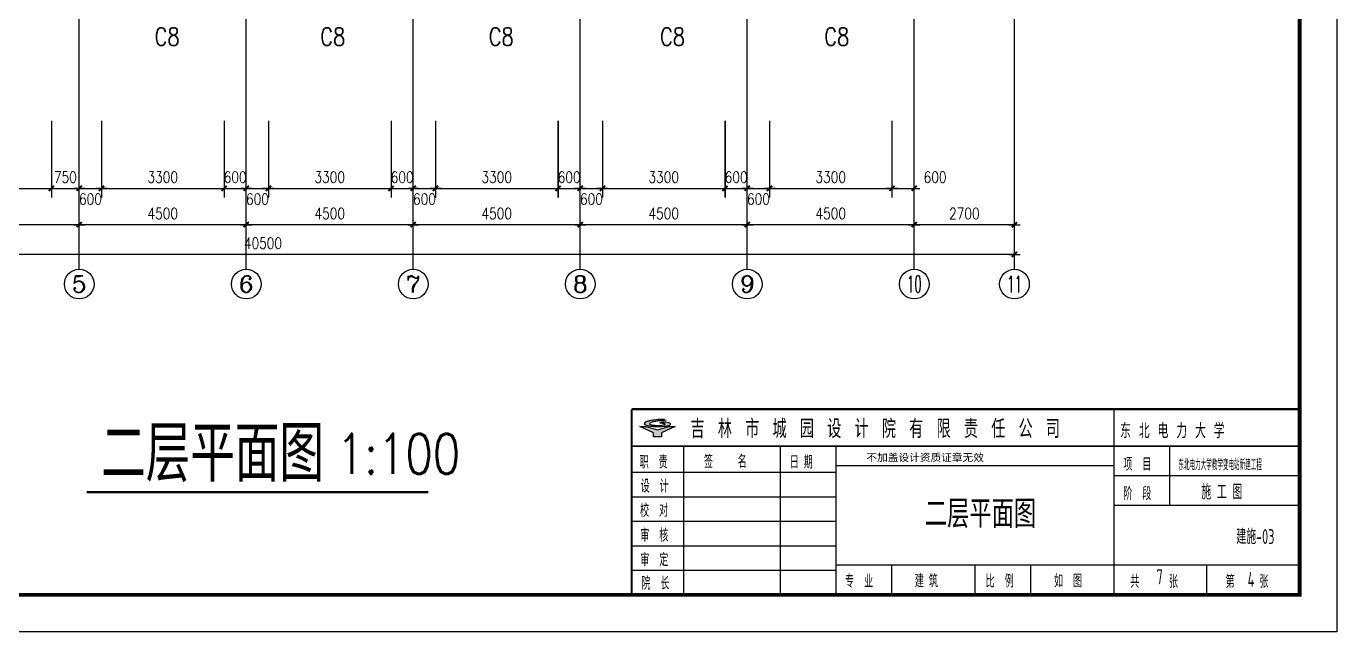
# Model space of a CAD drawing. Extents: x -354 to 59046, y -31184 to 54816.
# Drawn here: x 23731 to 59046, y -30184 to -13862 of the extents above; entities that cross this region are included whole.
import ezdxf
from ezdxf.enums import TextEntityAlignment as Align

# ---------------------------------------------------------------- set-up
doc = ezdxf.new("R2010")
doc.units = 0
doc.header["$LTSCALE"] = 1000
doc.header["$MEASUREMENT"] = 0
doc.layers.get('0').update_dxf_attribs({"linetype": 'CONTINUOUS'})
doc.layers.get('DEFPOINTS').update_dxf_attribs({"linetype": 'CONTINUOUS'})
for name, color, linetype in [('AXIS', 3, 'CONTINUOUS'), ('AXIS_TEXT', 7, 'CONTINUOUS'), ('DOTE', 1, 'CONTINUOUS'), ('PUB_DIM', 3, 'CONTINUOUS'), ('PUB_TEXT', 7, 'CONTINUOUS'), ('PUB_TITLE', 4, 'CONTINUOUS'), ('WALL', 7, 'CONTINUOUS'), ('图层3', 30, 'CONTINUOUS'), ('图层4', 240, 'CONTINUOUS'), ('图框外框__细线', 253, 'CONTINUOUS'), ('尺寸线及数字', 253, 'CONTINUOUS'), ('楼板编号', 7, 'CONTINUOUS')]:
    doc.layers.add(name, color=color, linetype=linetype)
doc.styles.add('_HZTXT', font='txt.shx', dxfattribs={"width": 0.8, "bigfont": 'hztxt.shx'})
doc.styles.add('COMPLEX', font='COMPLEX')
doc.styles.add('DIM_FONT', font='txt.shx', dxfattribs={"width": 0.8, "bigfont": 'hztxt.shx'})
doc.styles.add('HT64F', font='txt.shx', dxfattribs={"width": 0.8, "bigfont": 'ht64f.shx'})
doc.styles.add('线体', font='gbxwxt.shx', dxfattribs={"width": 0.85, "height": 250, "bigfont": 'gbhzfs.shx'})
doc.dimstyles.new('AXIS', dxfattribs={"dimtxt": 300, "dimasz": 1, "dimexe": 250, "dimexo": 300, "dimgap": 150, "dimtad": 1, "dimdec": 0, "dimzin": 0, "dimdsep": 46, "dimtxsty": 'DIM_FONT', "dimblk": '_DIMX', "dimcen": 0.09, "dimse1": 1, "dimse2": 1, "dimclrt": 7, "dimadec": 0, "dimazin": 0, "dimtfac": 1, "dimtdec": 0, "dimtix": 1, "dimtmove": 2, "dimatfit": 3, "dimldrblk": '_DIMX', "dimfxl": 0, "dimtolj": 1, "dimtzin": 0, "dimarcsym": 0})
doc.dimstyles.new('DIMA', dxfattribs={"dimtxt": 300, "dimasz": 1, "dimexe": 250, "dimexo": 300, "dimgap": 150, "dimtad": 1, "dimdec": 0, "dimzin": 0, "dimdsep": 46, "dimtxsty": 'DIM_FONT', "dimblk": '_DIMX', "dimcen": 0.09, "dimse1": 1, "dimclrt": 7, "dimadec": 0, "dimazin": 0, "dimtfac": 1, "dimtdec": 0, "dimtix": 1, "dimtmove": 2, "dimatfit": 3, "dimldrblk": '_DIMX', "dimfxl": 0, "dimtolj": 1, "dimtzin": 0, "dimarcsym": 0})
doc.dimstyles.new('DIMB', dxfattribs={"dimtxt": 300, "dimasz": 1, "dimexe": 250, "dimexo": 300, "dimgap": 150, "dimtad": 1, "dimdec": 0, "dimzin": 0, "dimdsep": 46, "dimtxsty": 'DIM_FONT', "dimblk": '_DIMX', "dimcen": 0.09, "dimse2": 1, "dimclrt": 7, "dimadec": 0, "dimazin": 0, "dimtfac": 1, "dimtdec": 0, "dimtix": 1, "dimtmove": 2, "dimatfit": 3, "dimldrblk": '_DIMX', "dimfxl": 0, "dimtolj": 1, "dimtzin": 0, "dimarcsym": 0})
doc.dimstyles.new('DIMN', dxfattribs={"dimtxt": 300, "dimasz": 1, "dimexe": 250, "dimexo": 300, "dimgap": 150, "dimtad": 1, "dimdec": 0, "dimzin": 0, "dimdsep": 46, "dimtxsty": 'DIM_FONT', "dimblk": '_DIMX', "dimcen": 0.09, "dimclrt": 7, "dimadec": 0, "dimazin": 0, "dimtfac": 1, "dimtdec": 0, "dimtix": 1, "dimtmove": 2, "dimatfit": 3, "dimldrblk": '_DIMX', "dimfxl": 0, "dimtolj": 1, "dimtzin": 0, "dimarcsym": 0})

# ---------------------------------------------------------------- blocks, each defined once
blk = doc.blocks.new('_DIMX')
blk.add_line((-150, 0), (150, 0))
at = {"const_width": 50}
blk.add_lwpolyline([(-70, -70), (70, 70)], dxfattribs=at)
blk = doc.blocks.new('*D68')
at = {"layer": 'AXIS', "color": 0, "lineweight": -2}
blk.add_line((50360, -20011), (9862, -20011), dxfattribs=at)
at = {"layer": 'DEFPOINTS', "color": 0}
for p in [(9861, -16111), (50361, -16111), (9861, -20011)]:
    blk.add_point(p, dxfattribs=at)
at = {"layer": 'AXIS', "color": 0, "lineweight": -2, "rotation": 180}
blk.add_blockref('_DIMX', (9861, -20011), dxfattribs=at)
at = {"layer": 'AXIS', "color": 0, "lineweight": -2}
blk.add_blockref('_DIMX', (50361, -20011), dxfattribs=at)
at = {"layer": 'AXIS', "color": 7, "insert": (30111, -19711), "char_height": 300, "attachment_point": 5, "style": 'DIM_FONT'}
blk.add_mtext('\\A1;40500', dxfattribs=at)
blk = doc.blocks.new('*D61')
at = {"layer": 'AXIS', "color": 0, "lineweight": -2}
blk.add_line((38660, -19211), (34162, -19211), dxfattribs=at)
at = {"layer": 'DEFPOINTS', "color": 0}
for p in [(34161, -16048), (38661, -16048), (34161, -19211)]:
    blk.add_point(p, dxfattribs=at)
at = {"layer": 'AXIS', "color": 0, "lineweight": -2, "rotation": 180}
blk.add_blockref('_DIMX', (34161, -19211), dxfattribs=at)
at = {"layer": 'AXIS', "color": 0, "lineweight": -2}
blk.add_blockref('_DIMX', (38661, -19211), dxfattribs=at)
at = {"layer": 'AXIS', "color": 7, "insert": (36411, -18911), "char_height": 300, "attachment_point": 5, "style": 'DIM_FONT'}
blk.add_mtext('\\A1;4500', dxfattribs=at)
blk = doc.blocks.new('*D63')
at = {"layer": 'AXIS', "color": 0, "lineweight": -2}
blk.add_line((29660, -19211), (25162, -19211), dxfattribs=at)
at = {"layer": 'DEFPOINTS', "color": 0}
for p in [(25161, -16048), (29661, -16048), (25161, -19211)]:
    blk.add_point(p, dxfattribs=at)
at = {"layer": 'AXIS', "color": 0, "lineweight": -2, "rotation": 180}
blk.add_blockref('_DIMX', (25161, -19211), dxfattribs=at)
at = {"layer": 'AXIS', "color": 0, "lineweight": -2}
blk.add_blockref('_DIMX', (29661, -19211), dxfattribs=at)
at = {"layer": 'AXIS', "color": 7, "insert": (27411, -18911), "char_height": 300, "attachment_point": 5, "style": 'DIM_FONT'}
blk.add_mtext('\\A1;4500', dxfattribs=at)
blk = doc.blocks.new('*D64')
at = {"layer": 'AXIS', "color": 0, "lineweight": -2}
blk.add_line((25160, -19211), (20362, -19211), dxfattribs=at)
at = {"layer": 'DEFPOINTS', "color": 0}
for p in [(20361, -16048), (25161, -16048), (20361, -19211)]:
    blk.add_point(p, dxfattribs=at)
at = {"layer": 'AXIS', "color": 0, "lineweight": -2, "rotation": 180}
blk.add_blockref('_DIMX', (20361, -19211), dxfattribs=at)
at = {"layer": 'AXIS', "color": 0, "lineweight": -2}
blk.add_blockref('_DIMX', (25161, -19211), dxfattribs=at)
at = {"layer": 'AXIS', "color": 7, "insert": (22761, -18911), "char_height": 300, "attachment_point": 5, "style": 'DIM_FONT'}
blk.add_mtext('\\A1;4800', dxfattribs=at)
blk = doc.blocks.new('_AXISO')
blk.add_circle((0, 0), 0.5)
at = {"layer": 'AXIS_TEXT', "style": 'COMPLEX', "width": 1.041667}
blk.add_attdef('A', text='', height=0.56, dxfattribs=at).set_placement((-0.25, -0.28), (0.25, -0.28), align=Align.FIT)
blk = doc.blocks.new('*D62')
at = {"layer": 'AXIS', "color": 0, "lineweight": -2}
blk.add_line((34160, -19211), (29662, -19211), dxfattribs=at)
at = {"layer": 'DEFPOINTS', "color": 0}
for p in [(29661, -16048), (34161, -16048), (29661, -19211)]:
    blk.add_point(p, dxfattribs=at)
at = {"layer": 'AXIS', "color": 0, "lineweight": -2, "rotation": 180}
blk.add_blockref('_DIMX', (29661, -19211), dxfattribs=at)
at = {"layer": 'AXIS', "color": 0, "lineweight": -2}
blk.add_blockref('_DIMX', (34161, -19211), dxfattribs=at)
at = {"layer": 'AXIS', "color": 7, "insert": (31911, -18911), "char_height": 300, "attachment_point": 5, "style": 'DIM_FONT'}
blk.add_mtext('\\A1;4500', dxfattribs=at)
blk = doc.blocks.new('*D59')
at = {"layer": 'AXIS', "color": 0, "lineweight": -2}
blk.add_line((47660, -19211), (43162, -19211), dxfattribs=at)
at = {"layer": 'DEFPOINTS', "color": 0}
for p in [(43161, -16048), (47661, -16048), (43161, -19211)]:
    blk.add_point(p, dxfattribs=at)
at = {"layer": 'AXIS', "color": 0, "lineweight": -2, "rotation": 180}
blk.add_blockref('_DIMX', (43161, -19211), dxfattribs=at)
at = {"layer": 'AXIS', "color": 0, "lineweight": -2}
blk.add_blockref('_DIMX', (47661, -19211), dxfattribs=at)
at = {"layer": 'AXIS', "color": 7, "insert": (45411, -18911), "char_height": 300, "attachment_point": 5, "style": 'DIM_FONT'}
blk.add_mtext('\\A1;4500', dxfattribs=at)
blk = doc.blocks.new('*D60')
at = {"layer": 'AXIS', "color": 0, "lineweight": -2}
blk.add_line((43160, -19211), (38662, -19211), dxfattribs=at)
at = {"layer": 'DEFPOINTS', "color": 0}
for p in [(38661, -16048), (43161, -16048), (38661, -19211)]:
    blk.add_point(p, dxfattribs=at)
at = {"layer": 'AXIS', "color": 0, "lineweight": -2, "rotation": 180}
blk.add_blockref('_DIMX', (38661, -19211), dxfattribs=at)
at = {"layer": 'AXIS', "color": 0, "lineweight": -2}
blk.add_blockref('_DIMX', (43161, -19211), dxfattribs=at)
at = {"layer": 'AXIS', "color": 7, "insert": (40911, -18911), "char_height": 300, "attachment_point": 5, "style": 'DIM_FONT'}
blk.add_mtext('\\A1;4500', dxfattribs=at)
blk = doc.blocks.new('*D58')
at = {"layer": 'AXIS', "color": 0, "lineweight": -2}
blk.add_line((50360, -19211), (47662, -19211), dxfattribs=at)
at = {"layer": 'DEFPOINTS', "color": 0}
for p in [(47661, -16111), (50361, -16111), (47661, -19211)]:
    blk.add_point(p, dxfattribs=at)
at = {"layer": 'AXIS', "color": 0, "lineweight": -2, "rotation": 180}
blk.add_blockref('_DIMX', (47661, -19211), dxfattribs=at)
at = {"layer": 'AXIS', "color": 0, "lineweight": -2}
blk.add_blockref('_DIMX', (50361, -19211), dxfattribs=at)
at = {"layer": 'AXIS', "color": 7, "insert": (49011, -18911), "char_height": 300, "attachment_point": 5, "style": 'DIM_FONT'}
blk.add_mtext('\\A1;2700', dxfattribs=at)
blk = doc.blocks.new('*D211')
at = {"layer": 'DEFPOINTS', "color": 0}
for p in [(24411, -16111), (25161, -16111), (25161, -18232)]:
    blk.add_point(p, dxfattribs=at)
at = {"layer": 'PUB_DIM', "color": 0, "lineweight": -2}
for p, q in [((24411, -16411), (24411, -18482)), ((24410, -18232), (24409, -18232)), ((24411, -18232), (25161, -18232)), ((25162, -18232), (25163, -18232))]:
    blk.add_line(p, q, dxfattribs=at)
blk.add_blockref('_DIMX', (24411, -18232), dxfattribs=at)
at = {"layer": 'PUB_DIM', "color": 0, "lineweight": -2, "rotation": 180}
blk.add_blockref('_DIMX', (25161, -18232), dxfattribs=at)
at = {"layer": 'PUB_DIM', "color": 7, "insert": (24786, -17932), "char_height": 300, "attachment_point": 5, "style": 'DIM_FONT'}
blk.add_mtext('\\A1;750', dxfattribs=at)
blk = doc.blocks.new('*D214')
at = {"layer": 'DEFPOINTS', "color": 0}
for p in [(29061, -16111), (29661, -16111), (29661, -18232)]:
    blk.add_point(p, dxfattribs=at)
at = {"layer": 'PUB_DIM', "color": 0, "lineweight": -2}
for p, q in [((29061, -16411), (29061, -18482)), ((29060, -18232), (29059, -18232)), ((29061, -18232), (29661, -18232)), ((29662, -18232), (29663, -18232))]:
    blk.add_line(p, q, dxfattribs=at)
blk.add_blockref('_DIMX', (29061, -18232), dxfattribs=at)
at = {"layer": 'PUB_DIM', "color": 0, "lineweight": -2, "rotation": 180}
blk.add_blockref('_DIMX', (29661, -18232), dxfattribs=at)
at = {"layer": 'PUB_DIM', "color": 7, "insert": (29361, -17932), "char_height": 300, "attachment_point": 5, "style": 'DIM_FONT'}
blk.add_mtext('\\A1;600', dxfattribs=at)
blk = doc.blocks.new('*D217')
at = {"layer": 'DEFPOINTS', "color": 0}
for p in [(33561, -16111), (34161, -16111), (34161, -18232)]:
    blk.add_point(p, dxfattribs=at)
at = {"layer": 'PUB_DIM', "color": 0, "lineweight": -2}
for p, q in [((33561, -16411), (33561, -18482)), ((33560, -18232), (33559, -18232)), ((33561, -18232), (34161, -18232)), ((34162, -18232), (34163, -18232))]:
    blk.add_line(p, q, dxfattribs=at)
blk.add_blockref('_DIMX', (33561, -18232), dxfattribs=at)
at = {"layer": 'PUB_DIM', "color": 0, "lineweight": -2, "rotation": 180}
blk.add_blockref('_DIMX', (34161, -18232), dxfattribs=at)
at = {"layer": 'PUB_DIM', "color": 7, "insert": (33861, -17932), "char_height": 300, "attachment_point": 5, "style": 'DIM_FONT'}
blk.add_mtext('\\A1;600', dxfattribs=at)
blk = doc.blocks.new('*D220')
at = {"layer": 'DEFPOINTS', "color": 0}
for p in [(38061, -16111), (38661, -16111), (38661, -18232)]:
    blk.add_point(p, dxfattribs=at)
at = {"layer": 'PUB_DIM', "color": 0, "lineweight": -2}
for p, q in [((38061, -16411), (38061, -18482)), ((38060, -18232), (38059, -18232)), ((38061, -18232), (38661, -18232)), ((38662, -18232), (38663, -18232))]:
    blk.add_line(p, q, dxfattribs=at)
blk.add_blockref('_DIMX', (38061, -18232), dxfattribs=at)
at = {"layer": 'PUB_DIM', "color": 0, "lineweight": -2, "rotation": 180}
blk.add_blockref('_DIMX', (38661, -18232), dxfattribs=at)
at = {"layer": 'PUB_DIM', "color": 7, "insert": (38361, -17932), "char_height": 300, "attachment_point": 5, "style": 'DIM_FONT'}
blk.add_mtext('\\A1;600', dxfattribs=at)
blk = doc.blocks.new('*D223')
at = {"layer": 'DEFPOINTS', "color": 0}
for p in [(42561, -16111), (43161, -16111), (43161, -18232)]:
    blk.add_point(p, dxfattribs=at)
at = {"layer": 'PUB_DIM', "color": 0, "lineweight": -2}
for p, q in [((42561, -16411), (42561, -18482)), ((42560, -18232), (42559, -18232)), ((42561, -18232), (43161, -18232)), ((43162, -18232), (43163, -18232))]:
    blk.add_line(p, q, dxfattribs=at)
blk.add_blockref('_DIMX', (42561, -18232), dxfattribs=at)
at = {"layer": 'PUB_DIM', "color": 0, "lineweight": -2, "rotation": 180}
blk.add_blockref('_DIMX', (43161, -18232), dxfattribs=at)
at = {"layer": 'PUB_DIM', "color": 7, "insert": (42861, -17932), "char_height": 300, "attachment_point": 5, "style": 'DIM_FONT'}
blk.add_mtext('\\A1;600', dxfattribs=at)

msp = doc.modelspace()

# ---------------------------------------------------------------- hatches: boundary and pattern name
at = {"layer": '图层3'}
msp.add_hatch(color=256, dxfattribs=at).paths.add_polyline_path([(40741.6, -24736.9), (41057.7, -24650.7), (41216.9, -24650.7), (40847, -24819.9), (40847, -24930.6), (40636.3, -24930.6), (40636.3, -24819.9), (40266.3, -24650.7), (40425.6, -24650.7)])
at = {"layer": '图层4'}
h = msp.add_hatch(color=256, dxfattribs=at)
edge = h.paths.add_edge_path()
edge.add_line((40927.8, -24454.4), (40971.6, -24473.3))
edge.add_spline(control_points=[(40971.6, -24473.3), (40918, -24477.4), (40827.6, -24484.2), (40698.7, -24504.9), (40612.2, -24518.2), (40528.5, -24554.1), (40539.2, -24596), (40562.2, -24608.5), (40619, -24623.9), (40703.2, -24630.6), (40803.8, -24632), (40876.9, -24623.5), (40918.4, -24610.6), (40936.2, -24599.6), (40945.7, -24575.8), (40908.1, -24565), (40865.1, -24556.3), (40830.3, -24553.1), (40804.3, -24550.8)], knot_values=[0, 0, 0, 0, 162.1869406, 273.6655728, 380.5717205, 458.1687302, 471.0362977, 501.5886404, 529.369956, 650.4585727, 751.0536082, 831.6718822, 870.4500364, 879.9550919, 894.1743099, 934.6983278, 960.3119247, 1036.7310484, 1036.7310484, 1036.7310484, 1036.7310484], degree=3, periodic=0)
edge.add_line((40804.3, -24550.8), (40841, -24529.3))
edge.add_spline(control_points=[(40841, -24529.3), (40870.3, -24529.8), (40924.7, -24530.8), (41002.6, -24541.4), (41058.3, -24554.7), (41089.5, -24573.8), (41097.8, -24595.8), (41055.8, -24619.4), (41002.1, -24633.9), (40888, -24647.6), (40738.9, -24652.2), (40577.4, -24646.1), (40462.6, -24627.4), (40403.5, -24604.4), (40385.3, -24578.2), (40392.9, -24543), (40450.7, -24515.5), (40551, -24492.8), (40716.1, -24466.1), (40849.6, -24458.7), (40927.8, -24454.4)], knot_values=[0, 0, 0, 0, 87.8776101, 163.0886305, 235.205895, 259.6570408, 268.0960978, 300.4574774, 369.1927398, 455.5663842, 633.9029509, 822.0119926, 937.7550656, 981.9030713, 1009.7968659, 1022.8003827, 1084.867826, 1177.174123, 1343.6163742, 1579.2247415, 1579.2247415, 1579.2247415, 1579.2247415], degree=3, periodic=0)

# ---------------------------------------------------------------- linework, layer by layer
at = {"const_width": 60}
msp.add_lwpolyline([(25364, -26419.1), (34562.4, -26419.1)], dxfattribs=at)
at = {"layer": 'AXIS'}
for p, q in [((25160.8, -20410.6), (25160.8, -16410.6)), ((29660.8, -20410.6), (29660.8, -16410.6)), ((34160.8, -20410.6), (34160.8, -16410.6)), ((38660.8, -20410.6), (38660.8, -16410.6)), ((43160.8, -20410.6), (43160.8, -16410.6)), ((47660.8, -20410.6), (47660.8, -16410.6)), ((50360.8, -20410.6), (50360.8, -16410.6))]:
    msp.add_line(p, q, dxfattribs=at)
at = {"layer": 'DOTE'}
for p, q in [((25160.8, -16410.6), (25160.8, 1350.6)), ((29660.8, -16410.6), (29660.8, 1350.6)), ((34160.8, -16410.6), (34160.8, 1350.6)), ((38660.8, -16410.6), (38660.8, 1350.6)), ((43160.8, -16410.6), (43160.8, 1350.6)), ((47660.8, -16410.6), (47660.8, 1350.6)), ((50360.8, -16410.6), (50360.8, 1350.6))]:
    msp.add_line(p, q, dxfattribs=at)
at = {"layer": 'PUB_TITLE'}
msp.add_lwpolyline([(-353.5, -30183.6), (-353.5, 11816.4), (59046.5, 11816.4), (59046.5, -30183.6)], close=True, dxfattribs=at)
at = {"layer": 'PUB_TITLE', "const_width": 100}
msp.add_lwpolyline([(2146.5, -29183.6), (58046.5, -29183.6), (58046.5, 10816.4), (2146.5, 10816.4)], close=True, dxfattribs=at)
at = {"layer": '图层3'}
for p, q in [((40266.3, -24650.7), (40425.6, -24650.7)), ((40636.3, -24819.9), (40266.3, -24650.7)), ((40425.6, -24650.7), (40741.6, -24736.9)), ((40741.6, -24736.9), (41057.7, -24650.7)), ((41216.9, -24650.7), (40847, -24819.9)), ((41057.7, -24650.7), (41216.9, -24650.7)), ((40636.3, -24930.6), (40636.3, -24819.9)), ((40847, -24930.6), (40636.3, -24930.6)), ((40847, -24819.9), (40847, -24930.6))]:
    msp.add_line(p, q, dxfattribs=at)
at = {"layer": '图层4'}
msp.add_line((40804.3, -24550.8), (40841, -24529.3), dxfattribs=at)
for points in [[(40927.8, -24454.4), (40692.9, -24472.3), (40528.6, -24498.6), (40439.5, -24522.8), (40389.9, -24560.2), (40387.6, -24573), (40401.1, -24597.4), (40440.3, -24617.8), (40553.8, -24640.4), (40741.6, -24650.1), (40919.8, -24643), (41005.4, -24631.4), (41070.8, -24610.1), (41093.9, -24587.5), (41091.2, -24579.5), (41072.3, -24564), (41003.4, -24542.7), (40928.9, -24532.7), (40841, -24529.3)], [(40804.3, -24550.8), (40880.2, -24559.6), (40905.2, -24564.8), (40939.5, -24586.4), (40934.4, -24599.7), (40926.7, -24605.3), (40890.3, -24618.5), (40810.4, -24629.7), (40709.8, -24629.7), (40589.6, -24615.6), (40563, -24607.5), (40538.5, -24589.2), (40535.1, -24576.8), (40595.5, -24528), (40699.8, -24504.6), (40810.1, -24488.3), (40971.6, -24473.3)]]:
    msp.add_spline(points, degree=3, dxfattribs=at)
at = {"layer": '图框外框__细线'}
for p, q in [((53046.5, -29183.6), (53046.5, -24183.6)), ((41446.5, -25183.6), (41446.5, -29183.6)), ((44046.5, -25183.6), (44046.5, -29183.6)), ((45546.5, -25183.6), (45546.5, -29183.6)), ((54546.5, -26783.6), (54546.5, -25183.6)), ((53046.5, -25709.7), (45546.5, -25709.7)), ((40046.5, -25883.6), (45546.5, -25883.6)), ((58046.5, -25983.6), (53046.5, -25983.6)), ((40046.5, -26543.6), (45546.5, -26543.6)), ((58046.5, -26783.6), (53046.5, -26783.6)), ((40046.5, -27203.6), (45546.5, -27203.6)), ((40046.5, -27863.6), (45546.5, -27863.6)), ((40046.5, -28523.6), (45546.5, -28523.6)), ((58046.5, -28383.6), (45546.5, -28383.6)), ((47046.5, -28383.6), (47046.5, -29183.6)), ((49296.5, -28383.6), (49296.5, -29183.6)), ((50796.5, -28383.6), (50796.5, -29183.6)), ((55546.5, -29183.6), (55546.5, -28383.6)), ((58046.5, -29183.6), (40046.5, -29183.6))]:
    msp.add_line(p, q, dxfattribs=at)
for points, const_width in [([(58046.5, -24183.6), (40046.5, -24183.6)], 60), ([(40046.5, -24183.6), (40046.5, -29183.6)], 60), ([(58046.5, -25183.6), (40046.5, -25183.6)], 45)]:
    msp.add_lwpolyline(points, dxfattribs=dict(at, const_width=const_width))
at = {"layer": '楼板编号'}
msp.add_line((58046.5, -24183.6), (58046.5, -29183.6), dxfattribs=at)

# ---------------------------------------------------------------- block references
at = {"layer": 'AXIS'}
ref = msp.add_blockref('_AXISO', (25160.8, -20810.6), dxfattribs=dict(at, xscale=800, yscale=800, zscale=800))
ref.add_attrib('A', '5', dxfattribs={"layer": 'AXIS_TEXT', "height": 448, "style": 'COMPLEX', "width": 1.339286}).set_placement((24960.8, -21034.6), (25360.8, -21034.6), align=Align.FIT)
ref = msp.add_blockref('_AXISO', (29660.8, -20810.6), dxfattribs=dict(at, xscale=800, yscale=800, zscale=800))
ref.add_attrib('A', '6', dxfattribs={"layer": 'AXIS_TEXT', "height": 448, "style": 'COMPLEX', "width": 1.339286}).set_placement((29460.8, -21034.6), (29860.8, -21034.6), align=Align.FIT)
ref = msp.add_blockref('_AXISO', (34160.8, -20810.6), dxfattribs=dict(at, xscale=800, yscale=800, zscale=800))
ref.add_attrib('A', '7', dxfattribs={"layer": 'AXIS_TEXT', "height": 448, "style": 'COMPLEX', "width": 1.339286}).set_placement((33960.8, -21034.6), (34360.8, -21034.6), align=Align.FIT)
ref = msp.add_blockref('_AXISO', (38660.8, -20810.6), dxfattribs=dict(at, xscale=800, yscale=800, zscale=800))
ref.add_attrib('A', '8', dxfattribs={"layer": 'AXIS_TEXT', "height": 448, "style": 'COMPLEX', "width": 1.339286}).set_placement((38460.8, -21034.6), (38860.8, -21034.6), align=Align.FIT)
ref = msp.add_blockref('_AXISO', (43160.8, -20810.6), dxfattribs=dict(at, xscale=800, yscale=800, zscale=800))
ref.add_attrib('A', '9', dxfattribs={"layer": 'AXIS_TEXT', "height": 448, "style": 'COMPLEX', "width": 1.339286}).set_placement((42960.8, -21034.6), (43360.8, -21034.6), align=Align.FIT)
ref = msp.add_blockref('_AXISO', (47660.8, -20810.6), dxfattribs=dict(at, xscale=800, yscale=800, zscale=800))
ref.add_attrib('A', '10', dxfattribs={"layer": 'AXIS_TEXT', "height": 448, "style": 'COMPLEX', "width": 0.646552}).set_placement((47460.8, -21034.6), (47860.8, -21034.6), align=Align.FIT)
ref = msp.add_blockref('_AXISO', (50360.8, -20810.6), dxfattribs=dict(at, xscale=800, yscale=800, zscale=800))
ref.add_attrib('A', '11', dxfattribs={"layer": 'AXIS_TEXT', "height": 448, "style": 'COMPLEX', "width": 0.78125}).set_placement((50160.8, -21034.6), (50560.8, -21034.6), align=Align.FIT)

# ---------------------------------------------------------------- texts
at = {"layer": 'PUB_TEXT', "style": '_HZTXT', "width": 0.8}
for s, height, p in [('C8', 480, (27190.3, -14384)), ('C8', 480, (31654.6, -14384)), ('C8', 480, (36193.9, -14384)), ('C8', 480, (40808.3, -14384)), ('C8', 480, (45235.1, -14384)), ('二层平面图', 1500, (25752, -26137.3)), ('1:100', 1080, (32095.6, -25928)), ('二层平面图', 750, (47945.4, -27382))]:
    msp.add_text(s, height=height, dxfattribs=at).set_placement(p)
at = {"layer": 'PUB_TEXT', "color": 4, "style": '线体'}
for s, height, width, p in [('职  责', 350, 0.7, (40261.9, -25784.3)), ('签     名', 350, 0.7, (41993.3, -25768.6)), ('日 期', 350, 0.7, (44304.4, -25785.2)), ('不加盖设计资质证章无效', 200, 2, (46370.9, -25604.7)), ('项  目', 350, 0.7, (53295.5, -25842.8)), ('设  计', 350, 0.7, (40286.9, -26430.3)), ('阶  段', 350, 0.7, (53294.3, -26630.3)), ('校  对', 350, 0.7, (40272.5, -27086)), ('审  核', 350, 0.7, (40278.9, -27756.8)), ('审  定', 350, 0.7, (40278.9, -28416.8)), ('建 筑', 350, 0.7, (47675.7, -28986.2)), ('如  图', 350, 0.7, (51428, -28986.2)), ('院  长', 350, 0.7, (40309, -29050.9)), ('专  业', 350, 0.7, (45794.6, -28995.5)), ('比  例', 350, 0.7, (49583.2, -28993.6)), ('共      张', 350, 0.7, (53479.9, -29002.2)), ('第     张', 350, 0.7, (56050.2, -29002.2))]:
    msp.add_text(s, height=height, dxfattribs=dict(at, width=width)).set_placement(p)
at = {"layer": 'WALL', "color": 7, "style": '线体', "width": 0.7}
for s, p in [('施 工 图', (55397, -26615.4)), ('建施-03', (56339.3, -27817.9)), ('7', (54189.5, -28901.3)), ('4', (56644.3, -28973.4))]:
    msp.add_text(s, height=400, dxfattribs=at).set_placement(p)
at = {"layer": '图框外框__细线', "style": 'HT64F', "width": 0.8}
msp.add_text('吉 林 市 城 园 设 计 院 有 限 责 任 公 司', height=500, dxfattribs=at).set_placement((41632.4, -24963.1))
at = {"layer": '尺寸线及数字', "style": '线体'}
msp.add_text('东 北 电 力 大 学', height=400, dxfattribs=at).set_placement((53209.4, -24967.1))
at = {"layer": '尺寸线及数字', "style": '线体', "width": 0.5}
msp.add_text('东北电力大学教学变电站新建工程', height=300, dxfattribs=at).set_placement((54778.1, -25828.6))

# ---------------------------------------------------------------- dimensions: what is measured, and where the dimension line sits
at = {"layer": 'AXIS'}
for p2, distance, picture, middle in [((9860.8, -16110.6), 3900, '*D68', (30110.8, -19710.6)), ((47660.8, -16110.6), 3100, '*D58', (49010.8, -18910.6))]:
    dim = msp.add_aligned_dim(p1=(50360.8, -16110.6), p2=p2, distance=distance, dimstyle='AXIS', dxfattribs=at)
    dim.commit()
    dim.dimension.update_dxf_attribs({"geometry": picture, "text_midpoint": middle})
for base, p1, p2, picture, middle in [((20360.8, -19210.6), (25160.8, -16047.7), (20360.8, -16047.7), '*D64', (22760.8, -18910.6)), ((25160.8, -19210.6), (29660.8, -16047.7), (25160.8, -16047.7), '*D63', (27410.8, -18910.6)), ((29660.8, -19210.6), (34160.8, -16047.7), (29660.8, -16047.7), '*D62', (31910.8, -18910.6)), ((34160.8, -19210.6), (38660.8, -16047.7), (34160.8, -16047.7), '*D61', (36410.8, -18910.6)), ((38660.8, -19210.6), (43160.8, -16047.7), (38660.8, -16047.7), '*D60', (40910.8, -18910.6)), ((43160.8, -19210.6), (47660.8, -16047.7), (43160.8, -16047.7), '*D59', (45410.8, -18910.6))]:
    dim = msp.add_linear_dim(base=base, p1=p1, p2=p2, dimstyle='AXIS', dxfattribs=at)
    dim.commit()
    dim.dimension.update_dxf_attribs({"geometry": picture, "text_midpoint": middle})
at = {"layer": 'PUB_DIM'}
for p1, p2 in [((21110.8, -16110.6), (24410.8, -16110.6)), ((25760.8, -16110.6), (29060.8, -16110.6)), ((30260.8, -16110.6), (33560.8, -16110.6)), ((34760.8, -16110.6), (38060.8, -16110.6)), ((39260.8, -16110.6), (42560.8, -16110.6)), ((43760.8, -16110.6), (47060.8, -16110.6))]:
    msp.add_aligned_dim(p1=p1, p2=p2, distance=-2121.3, dimstyle='DIMN', dxfattribs=at).render()
for p1, p2, picture, middle in [((24410.8, -16110.6), (25160.8, -16110.6), '*D211', (24785.8, -17931.9)), ((29060.8, -16110.6), (29660.8, -16110.6), '*D214', (29360.8, -17931.9)), ((33560.8, -16110.6), (34160.8, -16110.6), '*D217', (33860.8, -17931.9)), ((38060.8, -16110.6), (38660.8, -16110.6), '*D220', (38360.8, -17931.9)), ((42560.8, -16110.6), (43160.8, -16110.6), '*D223', (42860.8, -17931.9))]:
    dim = msp.add_aligned_dim(p1=p1, p2=p2, distance=-2121.3, dimstyle='DIMB', dxfattribs=at)
    dim.commit()
    dim.dimension.update_dxf_attribs({"geometry": picture, "text_midpoint": middle})
for base, p1, p2, angle, location, dimstyle in [((25760.8, -18231.9), (25160.8, -16110.6), (25760.8, -16110.6), 360, (25460.8, -18519.9), 'DIMA'), ((30260.8, -18231.9), (29660.8, -16110.6), (30260.8, -16110.6), 0, (29960.8, -18519.9), 'DIMA'), ((34760.8, -18231.9), (34160.8, -16110.6), (34760.8, -16110.6), 360, (34460.8, -18519.9), 'DIMA'), ((39260.8, -18231.9), (38660.8, -16110.6), (39260.8, -16110.6), 360, (38960.8, -18519.9), 'DIMA'), ((43760.8, -18231.9), (43160.8, -16110.6), (43760.8, -16110.6), 360, (43460.8, -18519.9), 'DIMA'), ((47660.8, -18231.9), (47060.8, -16110.6), (47660.8, -16110.6), 360, (48221.3, -17931.9), 'DIMB')]:
    msp.add_linear_dim(base=base, p1=p1, p2=p2, angle=angle, location=location, dimstyle=dimstyle, dxfattribs=at).render()

doc.saveas('drawing.dxf')
